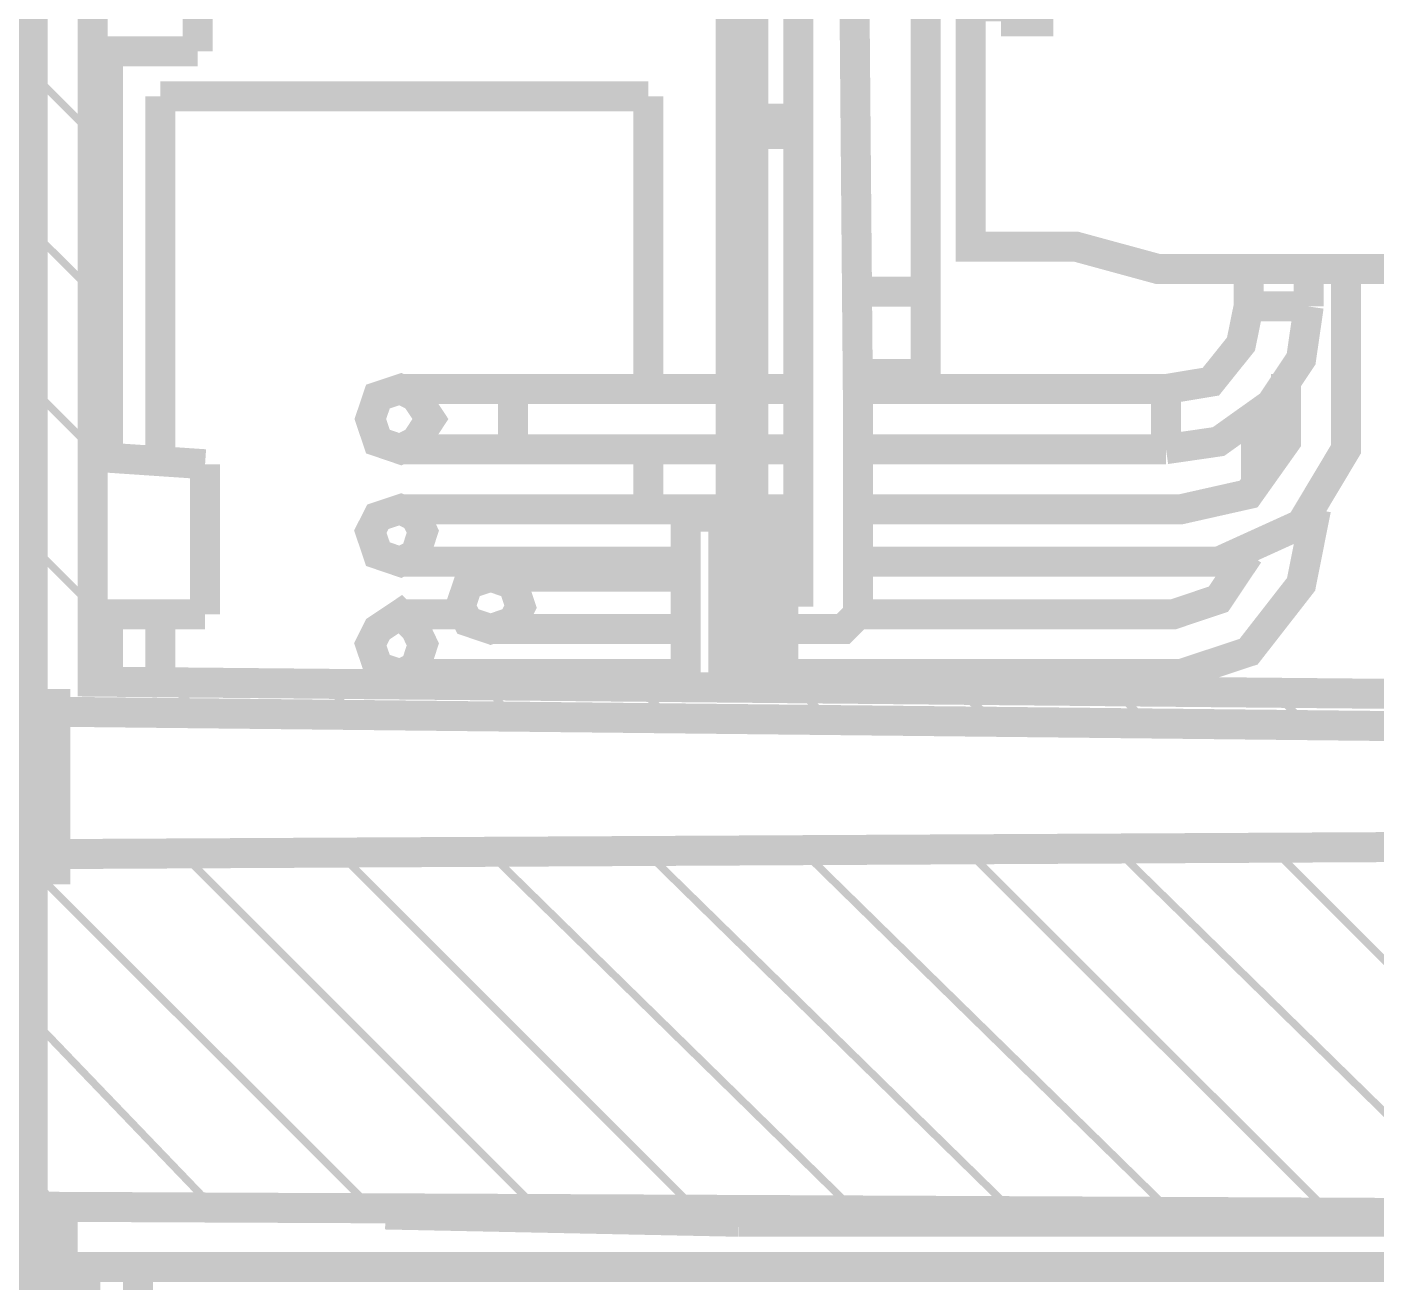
# Model space of a CAD drawing. Header units: metres. Extents: x 2999 to 3164, y 1641 to 1678.
# Drawn here: x 3014.662 to 3015.219, y 1652.65 to 1653.168 of the extents above; entities that cross this region are included whole.
import ezdxf

# ---------------------------------------------------------------- set-up
doc = ezdxf.new("R2010")
doc.units = ezdxf.units.M
doc.layers.add('BLACK', color=7, linetype='Continuous')

msp = doc.modelspace()

# ---------------------------------------------------------------- linework, layer by layer
at = {"layer": 'BLACK'}
for points, const_width in [([(3014.64932, 1652.65636), (3014.67712, 1652.65636), (3014.67712, 1652.68116), (3015.36748, 1652.67801), (3015.36448, 1652.67801), (3015.36748, 1652.65636), (3015.54713, 1652.65636), (3015.54713, 1652.66565), (3015.37984, 1652.66872), (3015.37984, 1652.68737), (3015.40464, 1652.68737), (3015.40464, 1652.69352), (3015.35504, 1652.69352), (3015.35504, 1652.83908), (3015.31803, 1652.84215), (3015.31803, 1652.86995), (3015.35504, 1652.86995), (3015.35504, 1652.8916), (3014.68948, 1652.89789), (3014.68948, 1653.34679), (3014.67412, 1653.34679), (3014.67412, 1653.36223), (3014.68948, 1653.36223), (3014.68948, 1654.87315)], 0.01238), ([(3014.98053, 1652.92883), (3014.98053, 1653.35923), (3014.97124, 1653.37466), (3014.95581, 1653.38395), (3014.9403, 1653.38702), (3014.82882, 1653.38702), (3014.79788, 1653.40246), (3014.78238, 1653.4334), (3014.77923, 1653.47063), (3014.77923, 1653.90717)], 0.01238), ([(3014.80403, 1653.90717), (3014.80403, 1653.44583), (3014.81025, 1653.42411), (3014.82882, 1653.41175), (3014.85048, 1653.4086), (3014.95888, 1653.4086), (3014.98053, 1653.39946), (3014.99589, 1653.38395), (3015.00218, 1653.36223), (3015.00518, 1653.01236), (3015.00518, 1652.92569), (3014.99904, 1652.91954), (3014.97439, 1652.91954)], 0.01238), ([(3015.00518, 1653.05881), (3015.03312, 1653.05881), (3015.03312, 1653.4737)], 0.01238), ([(3014.95266, 1653.33129), (3014.95266, 1652.90096), (3014.96195, 1652.90096), (3014.96195, 1653.33129), (3014.95888, 1653.34679), (3014.94959, 1653.35608), (3014.93408, 1653.36223), (3014.68948, 1653.36223), (3014.68948, 1653.34986), (3014.93408, 1653.34986)], 0.01238), ([(3014.95888, 1652.90096), (3014.95888, 1653.33129), (3014.95581, 1653.34372), (3014.94645, 1653.35608), (3014.93408, 1653.35923), (3014.68948, 1653.35923)], 0.01238), ([(3014.65239, 1653.33758), (3014.66468, 1653.33443), (3014.66468, 1652.8886), (3014.67412, 1652.8886), (3014.67412, 1652.88545), (3015.24686, 1652.87931), (3015.24686, 1652.82972), (3014.67412, 1652.82672), (3014.67412, 1652.82043), (3014.66468, 1652.82043), (3014.66468, 1652.66565), (3014.64932, 1652.66565)], 0.01238), ([(3014.95581, 1653.33129), (3014.95581, 1652.90096)], 0.01238), ([(3014.73286, 1653.15793), (3014.73286, 1653.2291)], 0.01238), ([(3014.73286, 1653.15793), (3014.68948, 1653.15793)], 0.01238), ([(3014.69577, 1652.99071), (3014.69577, 1653.15793)], 0.01238), ([(3014.68948, 1653.12384), (3014.66468, 1653.14864)], 0.0031), ([(3014.71742, 1653.13935), (3014.71742, 1652.98757)], 0.01238), ([(3014.91865, 1653.13935), (3014.71742, 1653.13935)], 0.01238), ([(3014.91865, 1653.01858), (3014.91865, 1653.13935)], 0.01238), ([(3014.91865, 1653.01858), (3014.91865, 1653.13935)], 0.01238), ([(3014.9681, 1653.13013), (3014.9681, 1653.12384), (3014.98053, 1653.12384)], 0.01238), ([(3014.9681, 1653.13013), (3014.98053, 1653.13013)], 0.01238), ([(3014.96195, 1653.10841), (3014.95266, 1653.1177)], 0.0031), ([(3014.68948, 1653.05881), (3014.66468, 1653.08361)], 0.0031), ([(3015.20648, 1653.0681), (3015.20648, 1652.99379), (3015.18798, 1652.96284), (3015.15389, 1652.94734), (3015.00518, 1652.94734)], 0.01238), ([(3015.16633, 1653.05267), (3015.16633, 1653.0681)], 0.01238), ([(3015.19112, 1653.0681), (3015.19112, 1653.05267)], 0.01238), ([(3015.00518, 1653.0248), (3015.03312, 1653.0248), (3015.03312, 1653.05881)], 0.01238), ([(3014.96195, 1653.04331), (3014.95266, 1653.05267)], 0.0031), ([(3015.13224, 1653.01858), (3015.15074, 1653.02165), (3015.16318, 1653.03716), (3015.16633, 1653.05267)], 0.01238), ([(3015.13224, 1652.99379), (3015.15389, 1652.99693), (3015.17554, 1653.01236), (3015.18798, 1653.03102), (3015.19112, 1653.05267)], 0.01238), ([(3015.19112, 1653.05267), (3015.16633, 1653.05267)], 0.01238), ([(3015.00518, 1652.96899), (3015.13838, 1652.96899), (3015.16633, 1652.97528), (3015.18169, 1652.99693), (3015.18169, 1653.0248)], 0.01238), ([(3014.68948, 1652.99379), (3014.66468, 1653.01858)], 0.0031), ([(3014.81639, 1653.01858), (3014.86291, 1653.01858)], 0.01238), ([(3014.86291, 1653.01858), (3014.95266, 1653.01858)], 0.01238), ([(3014.86291, 1652.99379), (3014.86291, 1653.01858)], 0.01238), ([(3014.96195, 1653.01858), (3014.98053, 1653.01858)], 0.01238), ([(3015.00518, 1653.01858), (3015.13224, 1653.01858)], 0.01238), ([(3015.13224, 1652.99379), (3015.13224, 1653.01858)], 0.01238), ([(3015.1694, 1652.97828), (3015.1694, 1653.00622)], 0.01238), ([(3014.81639, 1652.99379), (3014.80403, 1653.00622)], 0.0031), ([(3014.86291, 1652.99379), (3014.81639, 1652.99379)], 0.01238), ([(3014.95266, 1652.99379), (3014.86291, 1652.99379)], 0.01238), ([(3014.91865, 1652.96899), (3014.91865, 1652.99379)], 0.01238), ([(3014.91865, 1652.96899), (3014.91865, 1652.99379)], 0.01238), ([(3014.98053, 1652.99379), (3014.96195, 1652.99379)], 0.01238), ([(3015.13224, 1652.99379), (3015.00518, 1652.99379)], 0.01238), ([(3014.68948, 1652.99071), (3014.73586, 1652.98757)], 0.01238), ([(3014.73586, 1652.92569), (3014.73586, 1652.98757)], 0.01238), ([(3014.96195, 1652.97828), (3014.95266, 1652.98757)], 0.0031), ([(3014.81639, 1652.96899), (3014.95266, 1652.96899)], 0.01238), ([(3014.93408, 1652.96592), (3014.94959, 1652.96592)], 0.01238), ([(3014.93408, 1652.89474), (3014.93408, 1652.96592)], 0.01238), ([(3014.94959, 1652.89474), (3014.94959, 1652.96592)], 0.01238), ([(3014.96195, 1652.96899), (3014.98053, 1652.96899)], 0.01238), ([(3014.96195, 1652.96592), (3014.97439, 1652.96592)], 0.01238), ([(3015.19412, 1652.96899), (3015.18798, 1652.93805), (3015.16633, 1652.91025), (3015.13838, 1652.90096), (3014.97439, 1652.90096)], 0.01238), ([(3014.97439, 1652.89474), (3014.97439, 1652.96592)], 0.01238), ([(3014.94959, 1652.95977), (3014.95266, 1652.95977)], 0.01238), ([(3014.68948, 1652.92883), (3014.66468, 1652.95363)], 0.0031), ([(3014.93408, 1652.94734), (3014.81639, 1652.94734)], 0.01238), ([(3014.91865, 1652.94119), (3014.91865, 1652.94734)], 0.01238), ([(3014.91865, 1652.94119), (3014.91865, 1652.94734)], 0.01238), ([(3014.98053, 1652.94734), (3014.97439, 1652.94734)], 0.01238), ([(3015.00518, 1652.92569), (3015.13538, 1652.92569), (3015.15389, 1652.9319), (3015.16633, 1652.95048)], 0.01238), ([(3014.85362, 1652.94119), (3014.93408, 1652.94119)], 0.01238), ([(3014.97439, 1652.94119), (3014.98053, 1652.94119)], 0.01238), ([(3014.73586, 1652.92569), (3014.68948, 1652.92569)], 0.01238), ([(3014.69577, 1652.89789), (3014.69577, 1652.92569)], 0.01238), ([(3014.71742, 1652.92569), (3014.71742, 1652.89789)], 0.01238), ([(3014.81639, 1652.92569), (3014.84433, 1652.92569)], 0.01238), ([(3014.93408, 1652.91954), (3014.85362, 1652.91954)], 0.01238), ([(3014.96195, 1652.91325), (3014.95266, 1652.92269)], 0.0031), ([(3014.93408, 1652.90096), (3014.81639, 1652.90096)], 0.01238), ([(3014.91865, 1652.89474), (3014.91865, 1652.90096)], 0.01238), ([(3014.91865, 1652.89474), (3014.91865, 1652.90096)], 0.01238), ([(3014.95266, 1652.89474), (3014.95266, 1652.90096)], 0.01238), ([(3014.96195, 1652.89474), (3014.96195, 1652.90096)], 0.01238), ([(3014.73286, 1652.88545), (3014.72042, 1652.89789)], 0.0031), ([(3014.79788, 1652.88231), (3014.78545, 1652.89789)], 0.0031), ([(3014.86291, 1652.88231), (3014.85048, 1652.89789)], 0.0031), ([(3014.66468, 1652.82043), (3014.66468, 1652.8886)], 0.01238), ([(3014.92787, 1652.88231), (3014.9155, 1652.89474)], 0.0031), ([(3014.99289, 1652.88231), (3014.98053, 1652.89474)], 0.0031), ([(3015.06092, 1652.88231), (3015.04556, 1652.89474)], 0.0031), ([(3015.12609, 1652.87931), (3015.11059, 1652.89474)], 0.0031), ([(3015.19112, 1652.87931), (3015.17554, 1652.89474)], 0.0031), ([(3014.67412, 1652.82672), (3014.67412, 1652.88545)], 0.01238), ([(3015.19727, 1652.68116), (3015.04863, 1652.82972)], 0.0031), ([(3015.26222, 1652.68116), (3015.11059, 1652.82972)], 0.0031), ([(3015.32725, 1652.67801), (3015.17554, 1652.82972)], 0.0031), ([(3014.87213, 1652.68116), (3014.72664, 1652.82672)], 0.0031), ([(3014.93716, 1652.68116), (3014.79159, 1652.82672)], 0.0031), ([(3015.00218, 1652.68116), (3014.85362, 1652.82672)], 0.0031), ([(3015.06721, 1652.68116), (3014.91865, 1652.82672)], 0.0031), ([(3015.13224, 1652.68116), (3014.98368, 1652.82672)], 0.0031), ([(3014.80403, 1652.68116), (3014.66468, 1652.82043)], 0.0031), ([(3014.739, 1652.68116), (3014.66468, 1652.75854)], 0.0031), ([(3014.67712, 1652.67801), (3014.66468, 1652.69352)], 0.0031), ([(3014.81025, 1652.67801), (3014.81025, 1652.68116)], 0.01238), ([(3014.95581, 1652.68116), (3014.95581, 1652.67501)], 0.01238), ([(3014.81025, 1652.67801), (3014.95581, 1652.67501)], 0.01238), ([(3014.95581, 1652.67501), (3015.23128, 1652.67501)], 0.01238), ([(3015.46345, 1652.57275), (3015.46345, 1652.64707), (3015.36133, 1652.64707), (3015.36133, 1652.65636), (3015.35205, 1652.65636), (3015.3489, 1652.59755), (3014.68641, 1652.59448), (3014.68641, 1652.65636), (3014.67712, 1652.65636), (3014.67712, 1652.64707), (3014.64618, 1652.64707), (3014.64618, 1652.63463), (3014.65547, 1652.63463), (3014.65547, 1651.43349)], 0.01238), ([(3014.67712, 1652.65636), (3015.36748, 1652.65636)], 0.01238), ([(3014.70813, 1652.59448), (3014.70813, 1652.65636), (3015.35205, 1652.65636)], 0.01238)]:
    msp.add_lwpolyline(points, dxfattribs=dict(at, const_width=const_width))
at = {"layer": 'BLACK', "const_width": 0.01238}
for points in [[(3015.07957, 1653.34986), (3015.07957, 1653.17029), (3015.07036, 1653.17029), (3015.07036, 1653.17651), (3015.05163, 1653.17651), (3015.05163, 1653.07739), (3015.09501, 1653.07739), (3015.12909, 1653.0681), (3015.25608, 1653.0681), (3015.25608, 1653.14549), (3015.36748, 1653.14549), (3015.36748, 1653.36223), (3015.25608, 1653.36223), (3015.25608, 1653.43969), (3015.12909, 1653.43969), (3015.09501, 1653.43025), (3015.05163, 1653.43025), (3015.05163, 1653.36223), (3015.06092, 1653.34986), (3015.07957, 1653.34986)], [(3014.82882, 1653.00622), (3014.82268, 1653.01551), (3014.81639, 1653.01858), (3014.80717, 1653.01551), (3014.80403, 1653.00622), (3014.80717, 1652.99693), (3014.81639, 1652.99379), (3014.82268, 1652.99693), (3014.82882, 1653.00622)], [(3014.81639, 1652.94734), (3014.82268, 1652.95048), (3014.82568, 1652.95977), (3014.82268, 1652.96592), (3014.81639, 1652.96899), (3014.80717, 1652.96592), (3014.80403, 1652.95977), (3014.80717, 1652.95048), (3014.81639, 1652.94734)], [(3014.85362, 1652.91954), (3014.86291, 1652.92269), (3014.86598, 1652.92883), (3014.86291, 1652.93805), (3014.85362, 1652.94119), (3014.84433, 1652.93805), (3014.84119, 1652.92883), (3014.84433, 1652.92269), (3014.85362, 1652.91954)], [(3014.81639, 1652.90096), (3014.82268, 1652.90403), (3014.82568, 1652.91325), (3014.82268, 1652.91954), (3014.81639, 1652.92569), (3014.80717, 1652.91954), (3014.80403, 1652.91325), (3014.80717, 1652.90403), (3014.81639, 1652.90096)]]:
    msp.add_lwpolyline(points, close=True, dxfattribs=at)

doc.saveas('drawing.dxf')
